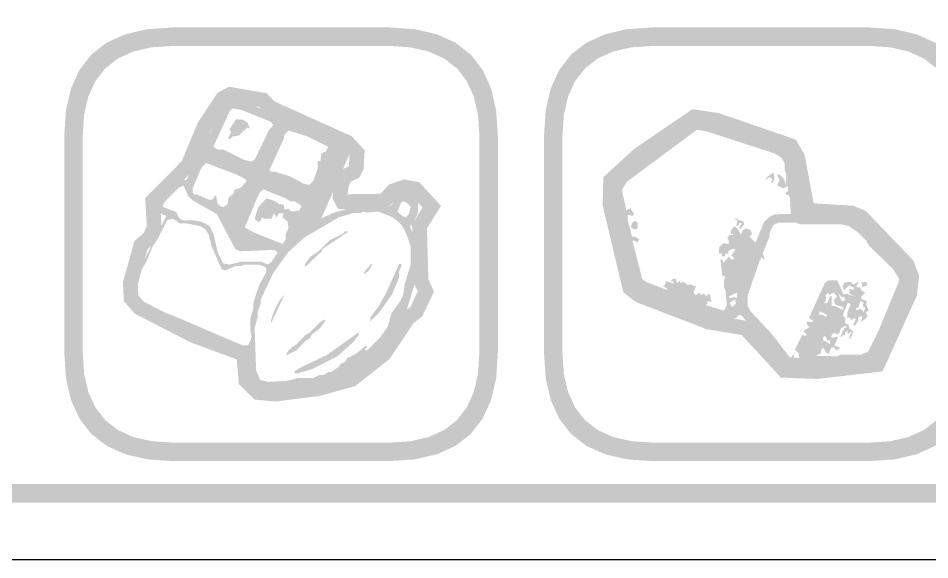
# Model space of a CAD drawing. Header units: millimetres. Extents: x 6 to 294, y 109 to 451.
# Drawn here: x 216.31 to 236.07, y 369.76 to 381.5 of the extents above; entities that cross this region are included whole.
import ezdxf

# ---------------------------------------------------------------- set-up
doc = ezdxf.new("R2010")
doc.units = ezdxf.units.MM
doc.layers.add('CUT', color=1, linetype='Continuous')
doc.layers.add('RASTER', color=7, linetype='Continuous')

msp = doc.modelspace()

# ---------------------------------------------------------------- hatches: boundary and pattern name
at = {"layer": 'RASTER'}
h = msp.add_hatch(color=7, dxfattribs=at)
h.paths.add_polyline_path([(191.207, 386.4), (191.241, 386.916), (191.344, 387.362), (191.516, 387.741), (191.757, 388.05), (192.066, 388.291), (192.444, 388.463), (192.891, 388.566), (193.407, 388.6), (250.607, 388.6), (251.122, 388.566), (251.569, 388.463), (251.947, 388.291), (252.257, 388.05), (252.497, 387.741), (252.669, 387.362), (252.772, 386.916), (252.807, 386.4), (252.807, 373.2), (252.772, 372.684), (252.669, 372.237), (252.497, 371.859), (252.257, 371.55), (251.947, 371.309), (251.569, 371.138), (251.122, 371.034), (250.607, 371), (193.407, 371), (192.891, 371.034), (192.444, 371.138), (192.066, 371.309), (191.757, 371.55), (191.516, 371.859), (191.344, 372.237), (191.241, 372.684), (191.207, 373.2)])
h.paths.add_polyline_path([(191.607, 386.4), (191.607, 373.2), (191.635, 372.778), (191.719, 372.413), (191.86, 372.103), (192.057, 371.85), (192.31, 371.653), (192.619, 371.513), (192.985, 371.428), (193.407, 371.4), (250.607, 371.4), (251.028, 371.428), (251.394, 371.513), (251.703, 371.653), (251.957, 371.85), (252.153, 372.103), (252.294, 372.413), (252.378, 372.778), (252.407, 373.2), (252.407, 386.4), (252.378, 386.822), (252.294, 387.188), (252.153, 387.497), (251.957, 387.75), (251.703, 387.947), (251.394, 388.088), (251.028, 388.172), (250.607, 388.2), (193.407, 388.2), (192.985, 388.172), (192.619, 388.088), (192.31, 387.947), (192.057, 387.75), (191.86, 387.497), (191.719, 387.188), (191.635, 386.822), (191.607, 386.4)], flags=0)
h = msp.add_hatch(color=7, dxfattribs=at)
h.paths.add_polyline_path([(217.307, 378.95), (217.343, 379.501), (217.453, 379.978), (217.637, 380.382), (217.894, 380.713), (218.225, 380.97), (218.628, 381.153), (219.106, 381.263), (219.657, 381.3), (224.357, 381.3), (224.907, 381.263), (225.385, 381.153), (225.789, 380.97), (226.119, 380.713), (226.376, 380.382), (226.56, 379.978), (226.67, 379.501), (226.707, 378.95), (226.707, 374.25), (226.67, 373.699), (226.56, 373.222), (226.376, 372.818), (226.119, 372.487), (225.789, 372.23), (225.385, 372.047), (224.907, 371.937), (224.357, 371.9), (219.657, 371.9), (219.106, 371.937), (218.628, 372.047), (218.225, 372.23), (217.894, 372.487), (217.637, 372.818), (217.453, 373.222), (217.343, 373.699), (217.307, 374.25)])
h.paths.add_polyline_path([(217.707, 378.95), (217.707, 374.25), (217.737, 373.793), (217.828, 373.397), (217.981, 373.062), (218.194, 372.788), (218.468, 372.574), (218.803, 372.422), (219.2, 372.33), (219.657, 372.3), (224.357, 372.3), (224.814, 372.33), (225.21, 372.422), (225.545, 372.574), (225.819, 372.787), (226.032, 373.062), (226.185, 373.397), (226.276, 373.793), (226.307, 374.25), (226.307, 378.95), (226.276, 379.407), (226.185, 379.803), (226.032, 380.138), (225.819, 380.413), (225.545, 380.626), (225.21, 380.778), (224.814, 380.87), (224.357, 380.9), (219.657, 380.9), (219.2, 380.87), (218.803, 380.778), (218.468, 380.626), (218.194, 380.412), (217.981, 380.138), (217.828, 379.803), (217.737, 379.407), (217.707, 378.95)], flags=0)
h = msp.add_hatch(color=7, dxfattribs=at)
h.paths.add_polyline_path([(227.707, 378.95), (227.743, 379.501), (227.853, 379.978), (228.037, 380.382), (228.294, 380.713), (228.625, 380.97), (229.028, 381.153), (229.506, 381.263), (230.057, 381.3), (234.757, 381.3), (235.307, 381.263), (235.785, 381.153), (236.189, 380.97), (236.519, 380.713), (236.776, 380.382), (236.96, 379.978), (237.07, 379.501), (237.107, 378.95), (237.107, 374.25), (237.07, 373.699), (236.96, 373.222), (236.776, 372.818), (236.519, 372.487), (236.189, 372.23), (235.785, 372.047), (235.307, 371.937), (234.757, 371.9), (230.057, 371.9), (229.506, 371.937), (229.028, 372.047), (228.625, 372.23), (228.294, 372.487), (228.037, 372.818), (227.853, 373.222), (227.743, 373.699), (227.707, 374.25)])
h.paths.add_polyline_path([(228.107, 378.95), (228.107, 374.25), (228.137, 373.793), (228.228, 373.397), (228.381, 373.062), (228.594, 372.788), (228.868, 372.574), (229.203, 372.422), (229.6, 372.33), (230.057, 372.3), (234.757, 372.3), (235.214, 372.33), (235.61, 372.422), (235.945, 372.574), (236.219, 372.787), (236.432, 373.062), (236.585, 373.397), (236.676, 373.793), (236.707, 374.25), (236.707, 378.95), (236.676, 379.407), (236.585, 379.803), (236.432, 380.138), (236.219, 380.413), (235.945, 380.626), (235.61, 380.778), (235.214, 380.87), (234.757, 380.9), (230.057, 380.9), (229.6, 380.87), (229.203, 380.778), (228.868, 380.626), (228.594, 380.412), (228.381, 380.138), (228.228, 379.803), (228.137, 379.407), (228.107, 378.95)], flags=0)
h = msp.add_hatch(color=7, dxfattribs=at)
h.paths.add_polyline_path([(220.877, 380.017), (221.695, 379.874), (221.866, 379.696), (223.54, 378.942), (223.819, 378.638), (223.794, 378.223), (223.699, 378.039), (223.522, 377.958), (223.473, 377.867), (223.449, 377.659), (223.436, 377.685), (224.166, 377.695), (224.342, 377.893), (224.667, 378.007), (225.004, 377.945), (225.474, 377.433), (225.17, 376.946), (225.2, 375.846), (225.322, 375.575), (225.07, 375.04), (224.881, 374.891), (224.355, 374.11), (223.614, 373.525), (222.847, 373.312), (221.883, 373.191), (221.429, 373.233), (221.091, 373.57), (221.048, 374.089), (221.036, 374.107), (220.051, 374.472), (218.834, 375.097), (218.599, 375.366), (218.579, 375.776), (218.829, 376.671), (219.027, 376.842), (219.095, 376.995), (219.061, 377.601), (219.852, 378.399), (220.204, 379.239), (220.627, 379.882)])
h.paths.add_polyline_path([(220.931, 379.683), (220.849, 379.639), (220.487, 379.088), (220.124, 378.218), (219.389, 377.477), (219.419, 376.935), (219.29, 376.646), (219.111, 376.492), (218.901, 375.74), (218.913, 375.493), (219.035, 375.353), (220.18, 374.765), (221.245, 374.371), (221.36, 374.197), (221.4, 373.714), (221.573, 373.541), (221.878, 373.512), (222.784, 373.627), (223.467, 373.816), (224.117, 374.33), (224.644, 375.112), (224.813, 375.244), (224.97, 375.578), (224.881, 375.773), (224.847, 377.034), (225.073, 377.396), (224.841, 377.65), (224.693, 377.677), (224.526, 377.619), (224.312, 377.377), (223.242, 377.362), (223.121, 377.598), (223.161, 377.964), (223.291, 378.205), (223.465, 378.284), (223.478, 378.31), (223.491, 378.522), (223.349, 378.677), (221.678, 379.429), (221.537, 379.577), (220.931, 379.683)], flags=0)
h = msp.add_hatch(color=7, dxfattribs=at)
h.paths.add_polyline_path([(220.901, 379.757), (221.019, 379.767), (221.338, 379.639), (223.062, 378.905), (223.39, 378.723), (223.477, 378.522), (222.88, 377.159), (223.125, 377.277), (223.668, 377.437), (224.083, 377.469), (224.338, 377.405), (224.412, 377.459), (224.488, 377.638), (224.562, 377.692), (224.753, 377.692), (224.922, 377.606), (224.977, 377.501), (224.977, 377.309), (224.945, 377.214), (224.859, 377.044), (224.795, 376.981), (224.945, 376.671), (224.977, 376.511), (224.977, 376.16), (224.945, 376.096), (224.913, 375.777), (224.721, 375.139), (224.571, 374.842), (224.252, 374.395), (223.901, 374.044), (223.614, 373.853), (223.253, 373.671), (222.934, 373.575), (222.615, 373.543), (222.551, 373.511), (222.359, 373.511), (222.04, 373.447), (221.593, 373.447), (221.424, 373.533), (221.306, 373.735), (221.306, 374.245), (221.284, 374.287), (220.381, 374.66), (219.465, 375.085), (219.519, 375.107), (219.615, 375.075), (221.178, 374.405), (221.297, 374.414), (221.338, 374.501), (221.37, 374.596), (221.338, 374.724), (221.338, 374.979), (221.402, 375.203), (221.402, 375.33), (221.53, 375.713), (221.689, 376.001), (221.689, 376.064), (221.667, 376.106), (221.53, 376.16), (221.21, 376.16), (221.147, 376.128), (221.019, 376.128), (220.795, 376.033), (220.722, 376.055), (220.508, 376.543), (220.435, 376.821), (220.358, 376.936), (220.253, 376.99), (219.966, 377.054), (219.806, 377.054), (219.678, 377.15), (219.541, 377.127), (219.337, 376.725), (219.222, 376.553), (219.104, 376.256), (218.976, 376.033), (218.912, 375.873), (218.912, 375.777), (218.849, 375.65), (218.849, 375.554), (218.903, 375.448), (218.999, 375.353), (219.445, 375.117), (219.327, 375.139), (218.967, 375.321), (218.871, 375.417), (218.817, 375.522), (218.817, 375.713), (218.912, 376.001), (219.519, 377.214), (219.318, 377.3), (219.295, 377.469), (219.433, 377.651), (219.496, 377.683), (219.701, 377.893), (219.879, 378.002), (219.956, 377.989), (220.754, 379.617), (220.818, 379.713)])
h.paths.add_polyline_path([(220.955, 379.544), (220.901, 379.502), (220.54, 378.714), (220.636, 378.65), (220.764, 378.65), (221.21, 378.426), (221.37, 378.394), (221.443, 378.449), (221.743, 379.074), (221.839, 379.183), (221.785, 379.256), (221.147, 379.512)], flags=0)
h.paths.add_polyline_path([(221.028, 379.311), (221.188, 379.298), (221.284, 379.234), (221.316, 379.138), (221.36, 379.106), (221.274, 379.129), (221.092, 378.959), (220.955, 378.937), (220.891, 378.873), (220.859, 378.905), (220.923, 379.033), (220.891, 379.097)], flags=0)
h.paths.add_polyline_path([(222.168, 379.065), (222.072, 378.969), (222.072, 378.905), (221.753, 378.203), (221.785, 378.171), (221.881, 378.171), (222.2, 378.075), (222.487, 377.916), (222.615, 377.884), (222.711, 377.98), (222.806, 378.267), (222.797, 378.404), (222.861, 378.404), (222.88, 378.576), (222.975, 378.608), (223.03, 378.714), (222.583, 378.937)], flags=0)
h.paths.add_polyline_path([(220.381, 378.363), (220.285, 378.267), (220.093, 377.82), (220.093, 377.724), (220.135, 377.67), (220.179, 377.683), (220.444, 377.565), (220.531, 377.574), (220.572, 377.66), (220.604, 377.628), (220.626, 377.491), (220.69, 377.427), (220.764, 377.405), (220.85, 377.478), (220.869, 377.619), (220.965, 377.683), (220.997, 377.778), (221.137, 377.83), (221.265, 377.97), (221.22, 378.021), (221.051, 378.107)], flags=0)
h.paths.add_polyline_path([(219.892, 377.874), (219.796, 377.83), (219.477, 377.51), (219.433, 377.415), (219.733, 377.3), (219.796, 377.172), (219.87, 377.118), (220.125, 377.118), (220.285, 377.086), (220.454, 377), (220.54, 376.831), (220.636, 376.416), (220.754, 376.183), (220.891, 376.16), (221.147, 376.224), (221.561, 376.224), (221.721, 376.16), (221.794, 376.215), (221.935, 376.425), (221.849, 376.479), (221.115, 376.448), (221.009, 376.502), (220.614, 377.255), (220.084, 377.555), (219.988, 377.651)], flags=0)
h.paths.add_polyline_path([(221.625, 377.788), (221.552, 377.734), (221.498, 377.628), (221.22, 376.968), (221.402, 376.862), (222.04, 376.607), (222.104, 376.703), (222.104, 376.799), (222.168, 376.958), (222.146, 377.095), (222.04, 377.182), (222.063, 377.268), (221.954, 377.268), (221.913, 377.182), (221.849, 377.277), (221.807, 377.159), (221.657, 377.15), (221.593, 377.182), (221.552, 377.095), (221.498, 377.086), (221.434, 377.15), (221.507, 377.395), (221.689, 377.597), (221.881, 377.533), (221.976, 377.469), (222.063, 377.459), (222.082, 377.351), (222.168, 377.373), (222.232, 377.309), (222.401, 377.332), (222.455, 377.437), (222.296, 377.533), (222.2, 377.533), (222.104, 377.597)], flags=0)
h.paths.add_polyline_path([(224.657, 377.533), (224.616, 377.51), (224.53, 377.309), (224.648, 377.204), (224.721, 377.182), (224.785, 377.277), (224.817, 377.405), (224.763, 377.478)], flags=0)
h.paths.add_polyline_path([(223.796, 377.309), (223.732, 377.277), (223.572, 377.277), (223.253, 377.182), (222.509, 376.744), (222.158, 376.425), (221.839, 375.978), (221.561, 375.394), (221.561, 375.298), (221.498, 375.139), (221.498, 375.011), (221.434, 374.788), (221.466, 373.862), (221.552, 373.661), (221.731, 373.616), (222.136, 373.639), (222.391, 373.703), (222.711, 373.703), (222.838, 373.766), (222.934, 373.766), (223.03, 373.83), (223.094, 373.83), (223.263, 373.948), (223.295, 374.012), (223.39, 374.044), (223.435, 374.127), (223.646, 374.236), (223.818, 374.382), (223.882, 374.395), (223.828, 374.309), (223.869, 374.299), (224.156, 374.587), (224.316, 374.81), (224.402, 375.107), (224.603, 375.385), (224.657, 375.522), (224.689, 375.745), (224.817, 376.16), (224.817, 376.543), (224.731, 376.808), (224.635, 377), (224.539, 377.095), (224.412, 377.191), (224.115, 377.309), (223.85, 377.287)], flags=0)
h.paths.add_polyline_path([(223.39, 376.885), (223.467, 376.872), (222.912, 376.502), (222.88, 376.438), (222.529, 376.106), (222.519, 376.16), (222.637, 376.329), (222.829, 376.457), (223.052, 376.681), (223.371, 376.84)], flags=0)
h.paths.add_polyline_path([(223.965, 376.183), (223.987, 376.16), (223.901, 376.023), (223.805, 375.946), (223.818, 376.01)], flags=0)
h.paths.add_polyline_path([(224.571, 376.183), (224.626, 376.16), (224.562, 376.001), (224.562, 375.873), (224.412, 375.512), (224.105, 375.085), (223.933, 374.925), (223.946, 375.021), (224.124, 375.257), (224.284, 375.544)], flags=0)
h.paths.add_polyline_path([(222.082, 375.512), (221.794, 374.893), (221.785, 374.947), (221.849, 375.139), (221.967, 375.372)], flags=0)
h.paths.add_polyline_path([(222.944, 374.97), (222.966, 374.947), (222.944, 374.906), (222.848, 374.778), (222.669, 374.638), (222.624, 374.555), (222.541, 374.51), (222.337, 374.299), (222.114, 374.191), (222.158, 374.287), (222.254, 374.382), (222.337, 374.427), (222.541, 374.638), (222.624, 374.682), (222.829, 374.893)], flags=0)
h.paths.add_polyline_path([(223.678, 374.682), (223.7, 374.66), (223.678, 374.619), (223.582, 374.491), (223.231, 374.172), (222.679, 373.894), (222.359, 373.798), (222.305, 373.808), (222.305, 373.853), (222.446, 373.936), (223.007, 374.204)], flags=0)
h = msp.add_hatch(color=7, dxfattribs=at)
h.paths.add_polyline_path([(230.922, 379.528), (231.486, 379.447), (233.167, 378.869), (233.357, 378.537), (233.551, 377.489), (234.417, 377.433), (234.681, 377.326), (235.714, 376.248), (235.838, 375.913), (235.79, 375.488), (235.046, 373.843), (233.628, 373.681), (232.842, 373.709), (231.992, 374.634), (231.242, 374.756), (229.694, 375.35), (229.426, 375.56), (228.979, 377.441), (228.992, 378.054), (229.663, 378.669)])
h.paths.add_polyline_path([(231, 379.193), (229.862, 378.418), (229.309, 377.911), (229.3, 377.476), (229.711, 375.743), (229.854, 375.631), (231.326, 375.067), (232.152, 374.932), (232.987, 374.024), (233.616, 374.001), (234.83, 374.14), (235.478, 375.573), (235.511, 375.873), (235.437, 376.074), (234.498, 377.055), (234.345, 377.117), (233.282, 377.186), (233.052, 378.425), (232.949, 378.606), (231.411, 379.135), (231, 379.193)], flags=0)
h = msp.add_hatch(color=7, dxfattribs=at)
h.paths.add_polyline_path([(231.031, 379.291), (231.093, 379.302), (231.606, 379.155), (232.816, 378.752), (233.01, 378.653), (233.146, 378.386), (233.318, 377.239), (234.319, 377.213), (234.476, 377.151), (234.769, 376.894), (234.894, 376.725), (235.429, 376.198), (235.539, 376.051), (235.601, 375.93), (235.601, 375.71), (234.879, 374.05), (234.612, 373.988), (233.732, 373.951), (233.659, 373.914), (232.999, 373.914), (232.732, 374.16), (232.68, 374.255), (232.512, 374.416), (232.46, 374.512), (231.984, 375.061), (231.925, 375.061), (231.874, 375.003), (231.68, 374.904), (231.46, 374.941), (229.92, 375.527), (229.726, 375.626), (229.653, 375.699), (229.554, 375.967), (229.334, 377.066), (229.224, 377.433), (229.187, 377.836), (229.286, 378.03), (229.396, 378.14), (230.716, 379.13)])
h.paths.add_polyline_path([(231.02, 379.082), (229.506, 377.957), (229.407, 377.799), (229.407, 377.726), (229.492, 377.334), (229.58, 377.385), (229.664, 377.25), (229.627, 377.213), (229.528, 377.239), (229.517, 377.14), (229.616, 376.762), (229.69, 376.762), (229.774, 376.7), (229.726, 376.637), (229.653, 376.689), (229.627, 376.663), (229.836, 375.846), (229.92, 375.784), (230.371, 375.611), (230.371, 375.648), (230.298, 375.685), (230.349, 375.758), (230.335, 375.809), (230.507, 375.747), (230.518, 375.795), (230.445, 375.795), (230.507, 375.857), (230.569, 375.846), (230.591, 375.758), (230.642, 375.809), (230.664, 375.758), (230.727, 375.784), (230.837, 375.71), (230.899, 375.736), (230.958, 375.685), (231.009, 375.699), (230.947, 375.564), (230.972, 375.516), (231.009, 375.501), (231.082, 375.553), (231.104, 375.501), (231.167, 375.527), (231.251, 375.465), (231.251, 375.516), (231.302, 375.516), (231.339, 375.355), (231.214, 375.369), (231.266, 375.333), (231.214, 375.281), (231.606, 375.16), (231.669, 375.281), (231.643, 375.6), (231.606, 375.674), (231.606, 375.82), (231.643, 375.893), (231.57, 375.93), (231.533, 376.26), (231.559, 376.286), (231.595, 376.198), (231.716, 376.333), (231.764, 376.271), (231.815, 376.271), (231.815, 376.322), (231.764, 376.359), (231.863, 376.48), (231.801, 376.506), (231.705, 376.454), (231.705, 376.381), (231.643, 376.407), (231.632, 376.344), (231.57, 376.333), (231.559, 376.396), (231.496, 376.407), (231.507, 376.542), (231.606, 376.626), (231.705, 376.601), (231.716, 376.663), (231.68, 376.736), (231.727, 376.799), (231.801, 376.799), (231.815, 376.835), (231.764, 376.821), (231.753, 376.883), (231.826, 376.993), (231.911, 376.931), (231.973, 376.81), (232.021, 376.909), (232.094, 376.945), (232.182, 376.909), (232.218, 376.821), (232.156, 376.773), (232.292, 376.637), (232.475, 377.077), (232.585, 377.187), (232.706, 377.25), (233.061, 377.261), (233.036, 377.616), (233.01, 377.664), (232.926, 377.689), (232.999, 377.763), (232.999, 377.836), (232.973, 377.862), (232.9, 377.81), (232.754, 377.884), (232.816, 377.983), (232.754, 378.118), (232.827, 378.103), (232.915, 378.008), (232.951, 377.884), (232.962, 378.129), (232.926, 378.202), (232.926, 378.349), (232.863, 378.47), (232.706, 378.569), (231.24, 379.045)], flags=0)
h.paths.add_polyline_path([(232.68, 378.155), (232.706, 378.019), (232.658, 377.92), (232.633, 377.946), (232.658, 378.008), (232.596, 378.056), (232.497, 377.994), (232.548, 378.067)], flags=0)
h.paths.add_polyline_path([(231.837, 377.165), (232.035, 377.092), (232.046, 377.03), (231.962, 376.931), (231.936, 376.956), (231.999, 377.055), (231.936, 377.066), (231.925, 377.004), (231.874, 377.004), (231.9, 377.103)], flags=0)
h.paths.add_polyline_path([(229.638, 377.092), (229.701, 377.103), (229.737, 377.066), (229.737, 376.956), (229.701, 376.92), (229.616, 376.945), (229.591, 376.993)], flags=0)
h.paths.add_polyline_path([(232.779, 377.066), (232.68, 377.019), (232.596, 376.846), (232.596, 376.773), (232.449, 376.407), (232.486, 376.297), (232.46, 376.271), (232.424, 376.322), (232.376, 376.223), (232.119, 375.49), (232.119, 375.27), (232.182, 375.149), (232.644, 374.658), (233.025, 374.16), (233.061, 374.145), (233.135, 374.233), (233.12, 374.145), (233.219, 374.134), (233.245, 374.145), (233.219, 374.244), (233.146, 374.317), (233.303, 374.636), (233.366, 374.611), (233.402, 374.647), (233.329, 374.721), (233.465, 374.805), (233.402, 374.867), (233.413, 374.93), (233.512, 374.904), (233.549, 374.941), (233.45, 375.003), (233.794, 375.758), (233.879, 375.82), (234.062, 375.82), (234.198, 375.516), (234.282, 375.527), (234.417, 375.465), (234.329, 375.538), (234.329, 375.626), (234.417, 375.611), (234.417, 375.663), (234.319, 375.71), (234.209, 375.6), (234.183, 375.699), (234.22, 375.773), (234.355, 375.784), (234.417, 375.721), (234.502, 375.784), (234.527, 375.758), (234.476, 375.699), (234.491, 375.663), (234.564, 375.663), (234.601, 375.589), (234.674, 375.553), (234.575, 375.454), (234.601, 375.406), (234.711, 375.369), (234.685, 375.307), (234.747, 375.171), (234.685, 375.124), (234.722, 375.05), (234.696, 375.003), (234.586, 374.915), (234.601, 375.04), (234.527, 375.025), (234.513, 374.93), (234.454, 374.842), (234.403, 374.842), (234.465, 374.977), (234.439, 375.003), (234.366, 374.952), (234.344, 375.003), (234.282, 375.014), (234.282, 375.124), (234.355, 375.307), (234.293, 375.333), (234.183, 375.061), (234.245, 374.977), (234.234, 374.893), (234.308, 374.856), (234.329, 374.768), (234.417, 374.71), (234.344, 374.548), (234.319, 374.574), (234.381, 374.71), (234.293, 374.658), (234.282, 374.721), (234.234, 374.695), (234.234, 374.622), (234.183, 374.636), (234.161, 374.585), (234.135, 374.611), (234.22, 374.783), (234.271, 374.805), (234.245, 374.831), (234.146, 374.783), (234.11, 374.673), (234.062, 374.647), (233.989, 374.684), (233.926, 374.6), (233.952, 374.574), (234.088, 374.6), (234, 374.402), (234.124, 374.365), (234.051, 374.292), (234, 374.365), (233.941, 374.365), (233.89, 374.27), (233.904, 374.219), (233.816, 374.255), (233.769, 374.354), (233.721, 374.328), (233.706, 374.233), (233.596, 374.182), (234.062, 374.171), (234.135, 374.208), (234.575, 374.208), (234.733, 374.27), (234.942, 374.684), (235.381, 375.747), (235.407, 375.846), (235.282, 376.051), (234.747, 376.579), (234.696, 376.674), (234.513, 376.857), (234.319, 376.993), (234.172, 377.03), (233.256, 377.03), (233.182, 377.066)], flags=0)
h.paths.add_polyline_path([(234.586, 375.773), (234.685, 375.784), (234.722, 375.747), (234.696, 375.699), (234.612, 375.674)], flags=0)
h.paths.add_polyline_path([(231.889, 375.553), (231.727, 375.479), (231.727, 375.428), (231.826, 375.454), (231.889, 375.428)], flags=0)
h.paths.add_polyline_path([(233.868, 375.553), (233.805, 375.49), (233.831, 375.428), (233.78, 375.318), (233.853, 375.333), (233.904, 375.465), (233.941, 375.479), (233.941, 375.259), (234.014, 375.259), (234.198, 375.171), (234.183, 375.245), (234.036, 375.281), (233.989, 375.38), (234.051, 375.465), (234.036, 375.501), (233.978, 375.553), (233.89, 375.501)], flags=0)
h.paths.add_polyline_path([(234.124, 375.516), (234.099, 375.49), (234.161, 375.369), (234.22, 375.369), (234.234, 375.443), (234.146, 375.465)], flags=0)
h.paths.add_polyline_path([(231.852, 375.406), (231.727, 375.333), (231.79, 375.234), (231.863, 375.307)], flags=0)
h.paths.add_polyline_path([(234.564, 375.369), (234.527, 375.245), (234.465, 375.197), (234.476, 375.171), (234.575, 375.197), (234.637, 375.135), (234.674, 375.223), (234.612, 375.27), (234.637, 375.333)], flags=0)
h.paths.add_polyline_path([(233.684, 375.149), (233.67, 375.061), (233.721, 375.076), (233.831, 375.025), (233.831, 375.076)], flags=0)
h.paths.add_polyline_path([(233.805, 374.611), (233.758, 374.585), (233.758, 374.526), (233.904, 374.438), (233.904, 374.526), (233.853, 374.512)], flags=0)

# ---------------------------------------------------------------- linework, layer by layer
at = {"layer": 'CUT'}
msp.add_lwpolyline([(253.285, 370.522), (253.009, 370.288), (252.691, 370.097), (252.332, 369.949), (251.931, 369.844), (251.489, 369.781), (251.007, 369.76), (193.006, 369.76)], dxfattribs=at)

doc.saveas('drawing.dxf')
